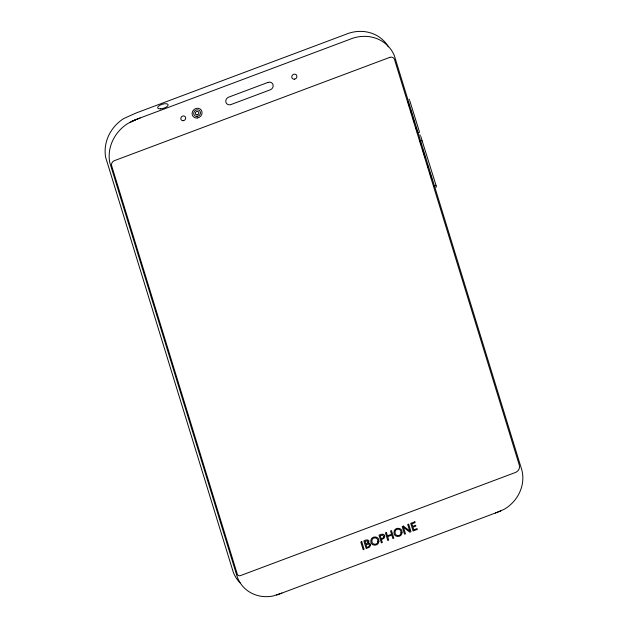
<?xml version="1.0" encoding="UTF-8"?>
<svg xmlns="http://www.w3.org/2000/svg" width="628" height="628" viewBox="0 0 628 628"><rect width="100%" height="100%" fill="white"/><g stroke="black" fill="none" stroke-linecap="round" stroke-linejoin="round"><path stroke-width="0.94" d="M495.382 513.013L504.049 509.371A35.168 32.052 -39.2 0 0 521.852 470.074L394.36 55.649A36.856 33.59 -39.2 0 0 349.678 39.391L136.198 119.461L127.853 123.481A37.609 34.273 -39.2 0 0 109.727 162.401L237.219 576.826A35.168 32.052 -39.2 0 0 273.015 596.019L281.901 593.083M129.886 122.35L136.198 119.461M131.919 121.228L140.146 117.978M433.917 186.045L435.997 185.268L420.768 136.386M276.508 595.101L500.775 510.996M421.545 140.429L422.04 141.041M419.983 134.832L420.36 135.522M409.126 99.216L409.472 99.985M409.817 100.818L418.837 129.941A4.192 0.597 69.4 0 1 418.884 132.296M408.475 103.33L409.315 106.069M410.437 109.712L411.835 114.265M412.957 117.915L414.362 122.468M416.042 127.939L416.882 130.671M419.802 140.17L421.247 144.848M422.401 148.593L424.991 157.024M427.291 164.512L428.163 167.323M429.89 172.936L431.899 179.49M240.069 582.784A35.168 32.052 -39.2 0 1 233.169 571.857L105.677 157.432A37.609 34.273 -39.2 0 1 123.802 118.511L136.095 113.009L345.628 34.422A36.856 33.59 -39.2 0 1 388.394 46.841M417.306 132.335A4.192 0.597 69.4 0 1 417.369 132.893M407.87 101.555A4.388 0.628 69.4 0 1 408.192 102.419M435.997 185.268A4.255 0.604 69.4 0 1 435.863 187.018M369.554 545.19L368.879 546.548L366.901 547.396L366.061 544.657L368.691 544.044L369.554 545.19M384.752 536.218L384.069 538.212L381.439 539.633L382.326 542.514L381.392 542.867L379.045 535.244C380.725 534.161 384.509 533.196 384.752 536.218M370.567 545.002L369.531 547.145L366.21 548.558L363.871 540.936C365.339 539.648 369.766 539.06 368.919 542.247C366.681 544.068 370.991 542.623 370.567 545.002M377.883 541.422C377.813 545.614 371.187 545.002 371.862 540.779C371.925 536.493 378.59 537.089 377.883 541.422M401.025 532.74C400.962 536.932 394.329 536.32 395.012 532.104C395.067 527.81 401.732 528.407 401.025 532.74M378.872 541.32C378.794 546.596 370.049 546.407 370.85 540.826C370.936 535.527 379.673 535.7 378.872 541.32M402.014 532.638C401.944 537.921 393.191 537.733 393.999 532.144C394.086 526.845 402.823 527.018 402.014 532.638M383.755 536.822L383.002 538.031L381.196 538.824L380.23 535.7L382.86 535.135L383.755 536.822M368.079 542.137L367.435 543.149L365.81 543.856L365.056 541.391L367.372 540.834L368.079 542.137M267.968 82.417L228.686 97.152A4.2 3.823 -39.2 0 0 225.931 102.309A4.2 3.823 -39.2 0 0 230.963 104.554L270.244 89.82A4.2 3.823 -39.2 0 0 272.999 84.662A4.2 3.823 -39.2 0 0 267.968 82.417M389.729 57.391L114.429 160.642A4.208 3.839 -39.2 0 0 111.666 165.816L237.306 574.204A2.622 2.394 -39.2 0 0 240.453 575.609L515.447 472.476A5.903 5.377 -39.2 0 0 519.317 465.215L394.51 59.519A3.988 3.635 -39.2 0 0 389.729 57.391M361.767 541.729L360.825 542.082L363.172 549.696L364.107 549.343L361.767 541.729M386.393 532.489L385.451 532.842L387.798 540.465L388.732 540.111L387.664 536.634L391.809 535.08L392.877 538.557L393.811 538.204L391.472 530.589L390.53 530.935L391.558 534.279L387.421 535.833L386.393 532.489M403.411 526.107L402.195 526.562L404.534 534.185L405.476 533.831L403.443 527.285L409.841 532.191L410.987 531.767L408.647 524.145L407.705 524.498L409.762 530.966L403.411 526.107M414.81 521.829L410.743 523.36L413.091 530.974L417.33 529.38L417.086 528.58L413.781 529.82L412.957 527.151L415.854 526.068L415.603 525.259L412.714 526.35L411.929 523.815L415.061 522.637L414.81 521.829M160.305 108.856A5.471 2.112 -17.1 0 0 168.155 104.892A5.471 2.112 -17.1 0 0 160.203 105.088A5.471 2.112 -17.1 0 0 160.305 108.856M197.161 116.439A3.509 3.195 -39.2 0 0 199.979 111.156A3.509 3.195 -39.2 0 0 194.107 111.808A3.509 3.195 -39.2 0 0 197.161 116.439M197.121 114.853A1.821 1.664 -39.2 0 0 198.589 112.106A1.821 1.664 -39.2 0 0 195.536 112.443A1.821 1.664 -39.2 0 0 197.121 114.853M197.2 118.025A5.197 4.734 -39.2 0 0 201.368 110.206A5.197 4.734 -39.2 0 0 192.686 111.172A5.197 4.734 -39.2 0 0 197.2 118.025M183.313 120.694A2.528 2.3 -39.2 0 0 185.339 116.894A2.528 2.3 -39.2 0 0 181.115 117.365A2.528 2.3 -39.2 0 0 183.313 120.694M294.399 79.167A2.669 2.433 -39.2 0 0 296.534 75.156A2.669 2.433 -39.2 0 0 292.075 75.65A2.669 2.433 -39.2 0 0 294.399 79.167"/></g></svg>
